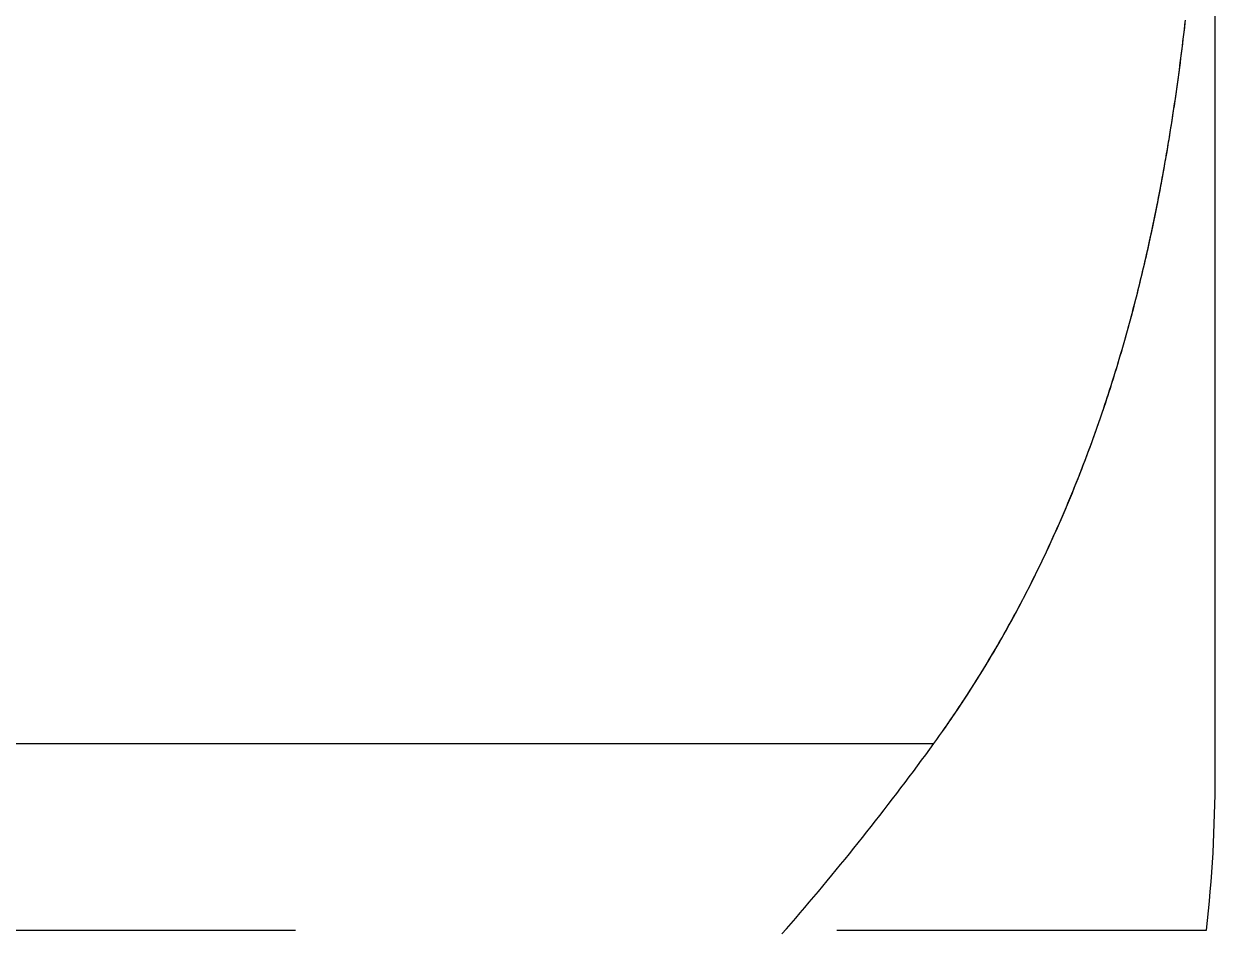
# Model space of a CAD drawing. Extents: x -11 to 23.5, y -3.8 to 3.8.
# Drawn here: x 13.031 to 13.801, y -2.95 to -2.364 of the extents above; entities that cross this region are included whole.
import ezdxf

# ---------------------------------------------------------------- set-up
doc = ezdxf.new("R2010")
doc.units = 0
doc.linetypes.add('PHL_CENTER', pattern=[0.75, 0.4, -0.35])
doc.linetypes.add('PHL_THICK', pattern=[0])
doc.layers.add('PROJECTION', color=7, linetype='CONTINUOUS')

msp = doc.modelspace()

# ---------------------------------------------------------------- linework, layer by layer
at = {"layer": 'PROJECTION', "color": 7, "linetype": 'PHL_THICK'}
for p, q in [((13.801, -2.85), (13.801, 2.85)), ((13.781479, -2.364848), (13.781822, -2.361812)), ((13.78041, -2.373982), (13.780772, -2.370934)), ((13.780772, -2.370934), (13.781129, -2.367889)), ((13.781129, -2.367889), (13.781479, -2.364848)), ((13.779665, -2.380091), (13.780041, -2.377035)), ((13.780041, -2.377035), (13.78041, -2.373982)), ((13.778499, -2.389284), (13.778894, -2.386216)), ((13.778894, -2.386216), (13.779283, -2.383152)), ((13.779283, -2.383152), (13.779665, -2.380091)), ((13.777688, -2.395431), (13.778097, -2.392356)), ((13.778097, -2.392356), (13.778499, -2.389284)), ((13.776421, -2.404678), (13.776851, -2.401592)), ((13.776851, -2.401592), (13.777273, -2.39851)), ((13.777273, -2.39851), (13.777688, -2.395431)), ((13.77554, -2.41086), (13.775985, -2.407768)), ((13.775985, -2.407768), (13.776421, -2.404678)), ((13.774166, -2.420159), (13.774632, -2.417056)), ((13.774632, -2.417056), (13.77509, -2.413956)), ((13.77509, -2.413956), (13.77554, -2.41086)), ((13.773213, -2.426374), (13.773693, -2.423265)), ((13.773693, -2.423265), (13.774166, -2.420159)), ((13.771727, -2.43572), (13.77223, -2.432601)), ((13.77223, -2.432601), (13.772725, -2.429486)), ((13.772725, -2.429486), (13.773213, -2.426374)), ((13.770698, -2.441965), (13.771216, -2.438841)), ((13.771216, -2.438841), (13.771727, -2.43572)), ((13.769094, -2.451355), (13.769636, -2.448222)), ((13.769636, -2.448222), (13.770171, -2.445092)), ((13.770171, -2.445092), (13.770698, -2.441965)), ((13.767984, -2.457628), (13.768543, -2.45449)), ((13.768543, -2.45449), (13.769094, -2.451355)), ((13.766843, -2.46391), (13.767418, -2.460769)), ((13.767418, -2.460769), (13.767984, -2.457628)), ((13.76507, -2.47333), (13.765669, -2.470191)), ((13.765669, -2.470191), (13.76626, -2.467051)), ((13.76626, -2.467051), (13.766843, -2.46391)), ((13.763847, -2.479607), (13.764462, -2.476469)), ((13.764462, -2.476469), (13.76507, -2.47333)), ((13.761951, -2.489017), (13.762591, -2.485881)), ((13.762591, -2.485881), (13.763224, -2.482744)), ((13.763224, -2.482744), (13.763847, -2.479607)), ((13.760645, -2.495285), (13.761302, -2.492151)), ((13.761302, -2.492151), (13.761951, -2.489017)), ((13.75862, -2.504681), (13.759304, -2.50155)), ((13.759304, -2.50155), (13.759978, -2.498418)), ((13.759978, -2.498418), (13.760645, -2.495285)), ((13.757227, -2.510939), (13.757928, -2.50781)), ((13.757928, -2.50781), (13.75862, -2.504681)), ((13.755071, -2.520318), (13.755798, -2.517193)), ((13.755798, -2.517193), (13.756517, -2.514066)), ((13.756517, -2.514066), (13.757227, -2.510939)), ((13.753588, -2.526564), (13.754334, -2.523441)), ((13.754334, -2.523441), (13.755071, -2.520318)), ((13.751294, -2.535922), (13.752069, -2.532804)), ((13.752069, -2.532804), (13.752832, -2.529685)), ((13.752832, -2.529685), (13.753588, -2.526564)), ((13.749719, -2.542153), (13.750511, -2.539038)), ((13.750511, -2.539038), (13.751294, -2.535922)), ((13.747284, -2.551488), (13.748105, -2.548378)), ((13.748105, -2.548378), (13.748917, -2.545267)), ((13.748917, -2.545267), (13.749719, -2.542153)), ((13.745613, -2.557703), (13.746453, -2.554597)), ((13.746453, -2.554597), (13.747284, -2.551488)), ((13.743902, -2.563911), (13.744762, -2.560808)), ((13.744762, -2.560808), (13.745613, -2.557703)), ((13.741262, -2.573208), (13.742152, -2.570111)), ((13.742152, -2.570111), (13.743032, -2.567012)), ((13.743032, -2.567012), (13.743902, -2.563911)), ((13.739451, -2.579396), (13.740362, -2.576303)), ((13.740362, -2.576303), (13.741262, -2.573208)), ((13.736659, -2.588662), (13.7376, -2.585575)), ((13.7376, -2.585575), (13.738531, -2.582487)), ((13.738531, -2.582487), (13.739451, -2.579396)), ((13.734746, -2.594828), (13.735708, -2.591746)), ((13.735708, -2.591746), (13.736659, -2.588662)), ((13.731797, -2.60406), (13.73279, -2.600985)), ((13.73279, -2.600985), (13.733773, -2.597908)), ((13.733773, -2.597908), (13.734746, -2.594828)), ((13.729777, -2.610203), (13.730792, -2.607133)), ((13.730792, -2.607133), (13.731797, -2.60406)), ((13.726667, -2.619397), (13.727715, -2.616335)), ((13.727715, -2.616335), (13.728751, -2.61327)), ((13.728751, -2.61327), (13.729777, -2.610203)), ((13.724539, -2.625514), (13.725609, -2.622457)), ((13.725609, -2.622457), (13.726667, -2.619397)), ((13.721263, -2.634668), (13.722366, -2.631619)), ((13.722366, -2.631619), (13.723458, -2.628568)), ((13.723458, -2.628568), (13.724539, -2.625514)), ((13.717885, -2.643796), (13.719023, -2.640756)), ((13.719023, -2.640756), (13.720148, -2.637714)), ((13.720148, -2.637714), (13.721263, -2.634668)), ((13.715576, -2.649867), (13.716737, -2.646833)), ((13.716737, -2.646833), (13.717885, -2.643796)), ((13.712027, -2.65895), (13.713222, -2.655925)), ((13.713222, -2.655925), (13.714405, -2.652898)), ((13.714405, -2.652898), (13.715576, -2.649867)), ((13.7096, -2.664989), (13.710819, -2.661971)), ((13.710819, -2.661971), (13.712027, -2.65895)), ((13.705873, -2.674023), (13.707128, -2.671015)), ((13.707128, -2.671015), (13.70837, -2.668004)), ((13.70837, -2.668004), (13.7096, -2.664989)), ((13.703327, -2.680029), (13.704606, -2.677028)), ((13.704606, -2.677028), (13.705873, -2.674023)), ((13.699417, -2.689011), (13.700733, -2.68602)), ((13.700733, -2.68602), (13.702036, -2.683026)), ((13.702036, -2.683026), (13.703327, -2.680029)), ((13.69675, -2.694981), (13.69809, -2.691998)), ((13.69809, -2.691998), (13.699417, -2.689011)), ((13.692654, -2.703908), (13.694031, -2.700936)), ((13.694031, -2.700936), (13.695396, -2.69796)), ((13.695396, -2.69796), (13.69675, -2.694981)), ((13.688445, -2.712796), (13.689859, -2.70984)), ((13.689859, -2.70984), (13.691262, -2.706876)), ((13.691262, -2.706876), (13.692654, -2.703908)), ((13.685584, -2.718684), (13.68702, -2.715744)), ((13.68702, -2.715744), (13.688445, -2.712796)), ((13.681211, -2.727455), (13.68268, -2.72454)), ((13.68268, -2.72454), (13.684137, -2.721616)), ((13.684137, -2.721616), (13.685584, -2.718684)), ((13.676741, -2.736152), (13.678242, -2.733261)), ((13.678242, -2.733261), (13.679732, -2.730362)), ((13.679732, -2.730362), (13.681211, -2.727455)), ((13.673706, -2.741909), (13.675228, -2.739034)), ((13.675228, -2.739034), (13.676741, -2.736152)), ((13.669071, -2.750481), (13.670628, -2.747632)), ((13.670628, -2.747632), (13.672172, -2.744774)), ((13.672172, -2.744774), (13.673706, -2.741909)), ((13.664339, -2.758978), (13.665927, -2.756154)), ((13.665927, -2.756154), (13.667505, -2.753321)), ((13.667505, -2.753321), (13.669071, -2.750481)), ((13.661129, -2.764601), (13.66274, -2.761793)), ((13.66274, -2.761793), (13.664339, -2.758978)), ((13.656232, -2.772971), (13.657875, -2.77019)), ((13.657875, -2.77019), (13.659508, -2.767399)), ((13.659508, -2.767399), (13.661129, -2.764601)), ((13.651236, -2.781266), (13.652912, -2.77851)), ((13.652912, -2.77851), (13.654577, -2.775745)), ((13.654577, -2.775745), (13.656232, -2.772971)), ((13.646139, -2.789484), (13.647849, -2.786753)), ((13.647849, -2.786753), (13.649548, -2.784014)), ((13.649548, -2.784014), (13.651236, -2.781266)), ((13.642687, -2.79492), (13.644419, -2.792207)), ((13.644419, -2.792207), (13.646139, -2.789484)), ((13.637425, -2.80301), (13.63919, -2.800322)), ((13.63919, -2.800322), (13.640944, -2.797625)), ((13.640944, -2.797625), (13.642687, -2.79492)), ((13.632063, -2.811022), (13.633862, -2.80836)), ((13.633862, -2.80836), (13.635649, -2.805689)), ((13.635649, -2.805689), (13.637425, -2.80301)), ((13.6266, -2.818956), (13.628432, -2.81632)), ((13.628432, -2.81632), (13.630254, -2.813675)), ((13.630254, -2.813675), (13.632063, -2.811022)), ((13.621037, -2.826812), (13.622903, -2.824202)), ((13.622903, -2.824202), (13.624758, -2.821583)), ((13.624758, -2.821583), (13.6266, -2.818956)), ((0.982837, -2.829413), (13.619163, -2.829413)), ((13.613923, -2.836596), (13.616549, -2.833005)), ((13.616549, -2.833005), (13.619163, -2.829413)), ((13.619161, -2.829413), (13.621037, -2.826812)), ((13.608634, -2.843768), (13.611285, -2.840184)), ((13.611285, -2.840184), (13.613923, -2.836596)), ((13.603296, -2.850927), (13.605971, -2.847349)), ((13.605971, -2.847349), (13.608634, -2.843768)), ((13.59791, -2.858072), (13.600609, -2.854501)), ((13.600609, -2.854501), (13.603296, -2.850927)), ((13.592477, -2.865201), (13.5952, -2.861638)), ((13.5952, -2.861638), (13.59791, -2.858072)), ((13.586997, -2.872312), (13.589743, -2.868759)), ((13.589743, -2.868759), (13.592477, -2.865201)), ((13.578694, -2.882945), (13.581473, -2.879406)), ((13.581473, -2.879406), (13.584241, -2.875861)), ((13.584241, -2.875861), (13.586997, -2.872312)), ((13.573104, -2.890009), (13.575905, -2.88648)), ((13.575905, -2.88648), (13.578694, -2.882945)), ((13.567472, -2.897051), (13.570293, -2.893533)), ((13.570293, -2.893533), (13.573104, -2.890009)), ((13.561798, -2.904071), (13.56464, -2.900564)), ((13.56464, -2.900564), (13.567472, -2.897051)), ((13.556085, -2.911067), (13.558947, -2.907572)), ((13.558947, -2.907572), (13.561798, -2.904071)), ((13.547441, -2.921512), (13.550332, -2.918037)), ((13.550332, -2.918037), (13.553213, -2.914555)), ((13.553213, -2.914555), (13.556085, -2.911067)), ((13.541631, -2.928442), (13.54454, -2.924981)), ((13.54454, -2.924981), (13.547441, -2.921512)), ((13.535785, -2.935344), (13.538713, -2.931897)), ((13.538713, -2.931897), (13.541631, -2.928442)), ((13.529902, -2.942217), (13.532848, -2.938785)), ((13.532848, -2.938785), (13.535785, -2.935344)), ((13.523985, -2.949061), (13.526948, -2.945643)), ((13.526948, -2.945643), (13.529902, -2.942217)), ((13.521012, -2.952472), (13.523985, -2.949061))]:
    msp.add_line(p, q, dxfattribs=at)
at = {"layer": 'PROJECTION', "color": 3, "linetype": 'PHL_CENTER'}
for p, q in [((13.781286, -2.366434), (13.781637, -2.363387)), ((13.780567, -2.372543), (13.78093, -2.369486)), ((13.78093, -2.369486), (13.781286, -2.366434)), ((13.779442, -2.381738), (13.779823, -2.378669)), ((13.779823, -2.378669), (13.780198, -2.375604)), ((13.780198, -2.375604), (13.780567, -2.372543)), ((13.77866, -2.387889), (13.779054, -2.384811)), ((13.779054, -2.384811), (13.779442, -2.381738)), ((13.777437, -2.397146), (13.777851, -2.394057)), ((13.777851, -2.394057), (13.778258, -2.390971)), ((13.778258, -2.390971), (13.77866, -2.387889)), ((13.776589, -2.403338), (13.777017, -2.40024)), ((13.777017, -2.40024), (13.777437, -2.397146)), ((13.775267, -2.412649), (13.775714, -2.409544)), ((13.775714, -2.409544), (13.776155, -2.406439)), ((13.776155, -2.406439), (13.776589, -2.403338)), ((13.77435, -2.418864), (13.774812, -2.415756)), ((13.774812, -2.415756), (13.775267, -2.412649)), ((13.772922, -2.428194), (13.773405, -2.425082)), ((13.773405, -2.425082), (13.773881, -2.421973)), ((13.773881, -2.421973), (13.77435, -2.418864)), ((13.771934, -2.434419), (13.772431, -2.431306)), ((13.772431, -2.431306), (13.772922, -2.428194)), ((13.770395, -2.443763), (13.770916, -2.440648)), ((13.770916, -2.440648), (13.771428, -2.437533)), ((13.771428, -2.437533), (13.771934, -2.434419)), ((13.769332, -2.449997), (13.769867, -2.44688)), ((13.769867, -2.44688), (13.770395, -2.443763)), ((13.768237, -2.456233), (13.768788, -2.453115)), ((13.768788, -2.453115), (13.769332, -2.449997)), ((13.766536, -2.465591), (13.767111, -2.462471)), ((13.767111, -2.462471), (13.767678, -2.459352)), ((13.767678, -2.459352), (13.768237, -2.456233)), ((13.765362, -2.471833), (13.765953, -2.468712)), ((13.765953, -2.468712), (13.766536, -2.465591)), ((13.763537, -2.481197), (13.764154, -2.478076)), ((13.764154, -2.478076), (13.764762, -2.474954)), ((13.764762, -2.474954), (13.765362, -2.471833)), ((13.76228, -2.487441), (13.762913, -2.484319)), ((13.762913, -2.484319), (13.763537, -2.481197)), ((13.760329, -2.496808), (13.760988, -2.493686)), ((13.760988, -2.493686), (13.761639, -2.490563)), ((13.761639, -2.490563), (13.76228, -2.487441)), ((13.758985, -2.503052), (13.759661, -2.49993)), ((13.759661, -2.49993), (13.760329, -2.496808)), ((13.756901, -2.512418), (13.757605, -2.509297)), ((13.757605, -2.509297), (13.758299, -2.506175)), ((13.758299, -2.506175), (13.758985, -2.503052)), ((13.755466, -2.518661), (13.756187, -2.51554)), ((13.756187, -2.51554), (13.756901, -2.512418)), ((13.753244, -2.528022), (13.753994, -2.524902)), ((13.753994, -2.524902), (13.754735, -2.521782)), ((13.754735, -2.521782), (13.755466, -2.518661)), ((13.751717, -2.534261), (13.752485, -2.531142)), ((13.752485, -2.531142), (13.753244, -2.528022)), ((13.749352, -2.543614), (13.75015, -2.540497)), ((13.75015, -2.540497), (13.750938, -2.537379)), ((13.750938, -2.537379), (13.751717, -2.534261)), ((13.747727, -2.549846), (13.748545, -2.54673)), ((13.748545, -2.54673), (13.749352, -2.543614)), ((13.745215, -2.559188), (13.746062, -2.556075)), ((13.746062, -2.556075), (13.7469, -2.552961)), ((13.7469, -2.552961), (13.747727, -2.549846)), ((13.74349, -2.565411), (13.744358, -2.5623)), ((13.744358, -2.5623), (13.745215, -2.559188)), ((13.741724, -2.57163), (13.742612, -2.568521)), ((13.742612, -2.568521), (13.74349, -2.565411)), ((13.738997, -2.58095), (13.739916, -2.577844)), ((13.739916, -2.577844), (13.740825, -2.574738)), ((13.740825, -2.574738), (13.741724, -2.57163)), ((13.737125, -2.587157), (13.738066, -2.584054)), ((13.738066, -2.584054), (13.738997, -2.58095)), ((13.734238, -2.596457), (13.73521, -2.593358)), ((13.73521, -2.593358), (13.736174, -2.590258)), ((13.736174, -2.590258), (13.737125, -2.587157)), ((13.732258, -2.602649), (13.733253, -2.599554)), ((13.733253, -2.599554), (13.734238, -2.596457)), ((13.729205, -2.611926), (13.730234, -2.608835)), ((13.730234, -2.608835), (13.731252, -2.605743)), ((13.731252, -2.605743), (13.732258, -2.602649)), ((13.727114, -2.618102), (13.728165, -2.615015)), ((13.728165, -2.615015), (13.729205, -2.611926)), ((13.72389, -2.627352), (13.724977, -2.62427)), ((13.724977, -2.62427), (13.72605, -2.621187)), ((13.72605, -2.621187), (13.727114, -2.618102)), ((13.721684, -2.633509), (13.722794, -2.630431)), ((13.722794, -2.630431), (13.72389, -2.627352)), ((13.718286, -2.642729), (13.71943, -2.639657)), ((13.71943, -2.639657), (13.720563, -2.636584)), ((13.720563, -2.636584), (13.721684, -2.633509)), ((13.715961, -2.648864), (13.717129, -2.645797)), ((13.717129, -2.645797), (13.718286, -2.642729)), ((13.712382, -2.65805), (13.713587, -2.654991)), ((13.713587, -2.654991), (13.71478, -2.651929)), ((13.71478, -2.651929), (13.715961, -2.648864)), ((13.709937, -2.664155), (13.711165, -2.661106)), ((13.711165, -2.661106), (13.712382, -2.65805)), ((13.706188, -2.673268), (13.707449, -2.670237)), ((13.707449, -2.670237), (13.708699, -2.667199)), ((13.708699, -2.667199), (13.709937, -2.664155)), ((13.702339, -2.682325), (13.703633, -2.679312)), ((13.703633, -2.679312), (13.704916, -2.676293)), ((13.704916, -2.676293), (13.706188, -2.673268)), ((13.699717, -2.688332), (13.701034, -2.685332)), ((13.701034, -2.685332), (13.702339, -2.682325)), ((13.695699, -2.697296), (13.697049, -2.694314)), ((13.697049, -2.694314), (13.698389, -2.691326)), ((13.698389, -2.691326), (13.699717, -2.688332)), ((13.692964, -2.70324), (13.694337, -2.700271)), ((13.694337, -2.700271), (13.695699, -2.697296)), ((13.688775, -2.712108), (13.690183, -2.709158)), ((13.690183, -2.709158), (13.691579, -2.706202)), ((13.691579, -2.706202), (13.692964, -2.70324)), ((13.685925, -2.717987), (13.687356, -2.715051)), ((13.687356, -2.715051), (13.688775, -2.712108)), ((13.681564, -2.726757), (13.68303, -2.72384)), ((13.68303, -2.72384), (13.684484, -2.720917)), ((13.684484, -2.720917), (13.685925, -2.717987)), ((13.677097, -2.735468), (13.678598, -2.732571)), ((13.678598, -2.732571), (13.680087, -2.729668)), ((13.680087, -2.729668), (13.681564, -2.726757)), ((13.674061, -2.741242), (13.675586, -2.738358)), ((13.675586, -2.738358), (13.677097, -2.735468)), ((13.669418, -2.749852), (13.670978, -2.746989)), ((13.670978, -2.746989), (13.672525, -2.744118)), ((13.672525, -2.744118), (13.674061, -2.741242)), ((13.664667, -2.7584), (13.666263, -2.755558)), ((13.666263, -2.755558), (13.667847, -2.752708)), ((13.667847, -2.752708), (13.669418, -2.749852)), ((13.659808, -2.766886), (13.66144, -2.764065)), ((13.66144, -2.764065), (13.66306, -2.761236)), ((13.66306, -2.761236), (13.664667, -2.7584)), ((13.656508, -2.772509), (13.658165, -2.769701)), ((13.658165, -2.769701), (13.659808, -2.766886)), ((13.651469, -2.780888), (13.653161, -2.778103)), ((13.653161, -2.778103), (13.65484, -2.77531)), ((13.65484, -2.77531), (13.656508, -2.772509)), ((13.64633, -2.789187), (13.648054, -2.78643)), ((13.648054, -2.78643), (13.649767, -2.783664)), ((13.649767, -2.783664), (13.651469, -2.780888)), ((13.641092, -2.797401), (13.642849, -2.794672)), ((13.642849, -2.794672), (13.644595, -2.791934)), ((13.644595, -2.791934), (13.64633, -2.789187)), ((13.637547, -2.80283), (13.639325, -2.800121)), ((13.639325, -2.800121), (13.641092, -2.797401)), ((13.632146, -2.810904), (13.633957, -2.808223)), ((13.633957, -2.808223), (13.635756, -2.805531)), ((13.635756, -2.805531), (13.637547, -2.80283)), ((13.626647, -2.818893), (13.62849, -2.81624)), ((13.62849, -2.81624), (13.630323, -2.813577)), ((13.630323, -2.813577), (13.632146, -2.810904)), ((13.62105, -2.826797), (13.622927, -2.824172)), ((13.622927, -2.824172), (13.624792, -2.821537)), ((13.624792, -2.821537), (13.626647, -2.818893)), ((0.982837, -2.829413), (13.619163, -2.829413)), ((13.613923, -2.836596), (13.616549, -2.833005)), ((13.616549, -2.833005), (13.619162, -2.829412)), ((13.619163, -2.829413), (13.62105, -2.826797)), ((13.608634, -2.843769), (13.611285, -2.840184)), ((13.611285, -2.840184), (13.613923, -2.836596)), ((13.603296, -2.850928), (13.605971, -2.84735)), ((13.605971, -2.84735), (13.608634, -2.843769)), ((13.59791, -2.858073), (13.600609, -2.854502)), ((13.600609, -2.854502), (13.603296, -2.850928)), ((13.592476, -2.865201), (13.595199, -2.861639)), ((13.595199, -2.861639), (13.59791, -2.858073)), ((13.586997, -2.872313), (13.589743, -2.86876)), ((13.589743, -2.86876), (13.592476, -2.865201)), ((13.578693, -2.882946), (13.581472, -2.879407)), ((13.581472, -2.879407), (13.58424, -2.875863)), ((13.58424, -2.875863), (13.586997, -2.872313)), ((13.573103, -2.89001), (13.575904, -2.886481)), ((13.575904, -2.886481), (13.578693, -2.882946)), ((13.567471, -2.897053), (13.570292, -2.893534)), ((13.570292, -2.893534), (13.573103, -2.89001)), ((13.561797, -2.904073), (13.564639, -2.900566)), ((13.564639, -2.900566), (13.567471, -2.897053)), ((13.556083, -2.911068), (13.558945, -2.907573)), ((13.558945, -2.907573), (13.561797, -2.904073)), ((13.547439, -2.921514), (13.55033, -2.918039)), ((13.55033, -2.918039), (13.553211, -2.914557)), ((13.553211, -2.914557), (13.556083, -2.911068)), ((13.541629, -2.928445), (13.544538, -2.924983)), ((13.544538, -2.924983), (13.547439, -2.921514)), ((13.535783, -2.935347), (13.538711, -2.931899)), ((13.538711, -2.931899), (13.541629, -2.928445)), ((13.529901, -2.94222), (13.532846, -2.938787)), ((13.532846, -2.938787), (13.535783, -2.935347)), ((13.523982, -2.949064), (13.526946, -2.945646)), ((13.526946, -2.945646), (13.529901, -2.94222)), ((0.806573, -2.95), (13.795427, -2.95)), ((13.52101, -2.952475), (13.523982, -2.949064))]:
    msp.add_line(p, q, dxfattribs=at)
at = {"layer": 'PROJECTION', "color": 7, "linetype": 'PHL_THICK'}
msp.add_arc((12.901, -2.85), 0.9, 353.620627, 0, dxfattribs=at)

doc.saveas('drawing.dxf')
